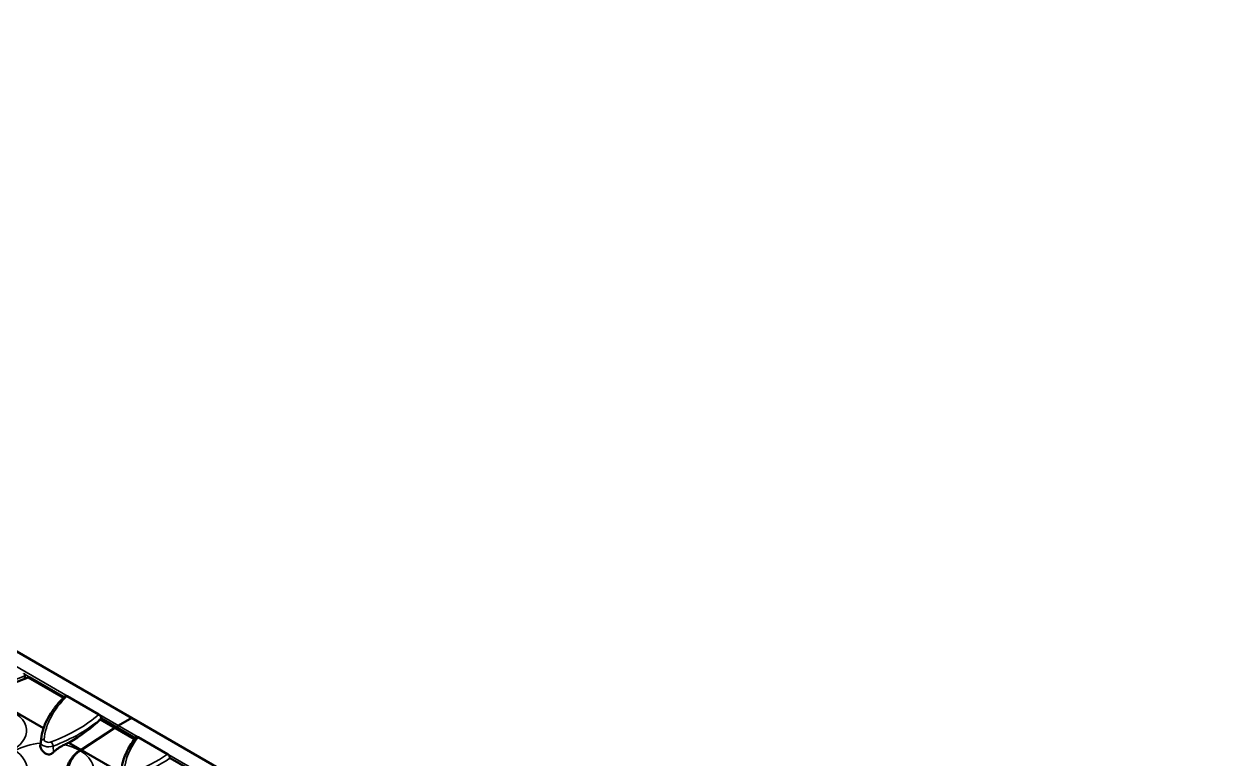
# Model space of a CAD drawing. Header units: millimetres. Extents: x 0 to 1485, y 0 to 1050.
# Drawn here: x 265.6 to 442.4, y 242.9 to 351 of the extents above; entities that cross this region are included whole.
import ezdxf

# ---------------------------------------------------------------- set-up
doc = ezdxf.new("R2010")
doc.units = ezdxf.units.MM
doc.header["$LTSCALE"] = 2.5
doc.layers.add('Sichtbar (ISO)', color=7, linetype='Continuous', lineweight=50)
doc.layers.add('Sichtbar schmal (ISO)', color=7, linetype='Continuous', lineweight=35)

msp = doc.modelspace()

# ---------------------------------------------------------------- linework, layer by layer
at = {"layer": 'Sichtbar (ISO)'}
for p, q in [((458.257, 146.87), (104.703, 350.994)), ((264.11, 254.04), (266.23, 254.879)), ((265.785, 255.132), (265.748, 254.688)), ((266.23, 254.879), (266.454, 254.953)), ((266.23, 254.879), (271.426, 251.879)), ((266.454, 254.953), (271.556, 252.008)), ((276.639, 249.46), (271.993, 252.142)), ((268.529, 247.427), (262.464, 250.929)), ((279.005, 247.503), (274.037, 244.248)), ((274.074, 244.226), (279.005, 247.503)), ((281.896, 245.834), (276.876, 248.732)), ((277.017, 248.855), (277.013, 248.891)), ((282.004, 245.976), (277.017, 248.855)), ((279.182, 247.605), (279.005, 247.503)), ((281.48, 248.932), (279.536, 247.809)), ((286.759, 243.617), (282.429, 246.117)), ((268.097, 245.493), (268.048, 245.039)), ((279.874, 240.878), (272.217, 245.298)), ((274.037, 244.248), (273.852, 244.141)), ((273.889, 244.119), (274.074, 244.226)), ((287.133, 243.015), (287.128, 243.051)), ((291.91, 240.256), (287.133, 243.015))]:
    msp.add_line(p, q, dxfattribs=at)
for centre, major_axis, ratio, start_param, end_param in [((265.602, 255.251), (0.133, -0.215), 0.5902229, 0.6750083, 1.9936861), ((256.405, 256.242), (24.504, 1.635), 0.616892, 5.3719632, 5.6588678), ((256.514, 256.592), (-24.494, 0), 0.5773503, 2.5522869, 2.562704), ((279.536, 247.605), (0.125, 0.217), 0.5773503, 0.7853982, 2.3561945), ((279.536, 247.605), (-0.125, -0.217), 0.5773503, 3.9269908, 5.4977871), ((256.514, 256.184), (-24.538, 0), 0.5773503, 2.231634, 2.2652829), ((268.299, 252.056), (-24.494, 0), 0.5773503, 2.4377155, 2.4479606)]:
    msp.add_ellipse(centre, major_axis=major_axis, ratio=ratio, start_param=start_param, end_param=end_param, dxfattribs=at)
for points in [[(265.607, 255.453), (265.625, 255.442), (265.644, 255.428), (265.663, 255.41)], [(268.038, 244.942), (268.042, 244.975), (268.045, 245.007), (268.048, 245.039)]]:
    msp.add_open_spline(points, degree=3, dxfattribs=at)
for points, knots in [([(268.097, 245.493), (268.148, 245.968), (268.239, 246.441), (268.499, 247.377), (268.668, 247.84), (269.081, 248.752), (269.326, 249.201), (269.886, 250.08), (270.203, 250.51), (270.904, 251.348), (271.289, 251.756), (271.705, 252.151)], [2.41809785, 2.41809785, 2.41809785, 2.41809785, 2.51512252, 2.51512252, 2.61214719, 2.61214719, 2.70917186, 2.70917186, 2.80619653, 2.80619653, 2.90322121, 2.90322121, 2.90322121, 2.90322121]), ([(271.993, 252.142), (271.948, 252.169), (271.895, 252.188), (271.813, 252.198), (271.769, 252.191), (271.727, 252.169), (271.716, 252.16), (271.706, 252.15)], [0.450713982, 0.450713982, 0.450713982, 0.450713982, 0.489220352, 0.489220352, 0.527403588, 0.527403588, 0.541537024, 0.541537024, 0.541537024, 0.541537024]), ([(277.013, 248.891), (277.008, 248.933), (276.997, 248.98), (276.964, 249.077), (276.933, 249.142), (276.867, 249.248), (276.822, 249.306), (276.738, 249.392), (276.684, 249.434), (276.639, 249.46)], [0.00844072, 0.00844072, 0.00844072, 0.00844072, 0.03681489, 0.03681489, 0.0738001, 0.0738001, 0.11125207, 0.11125207, 0.14932454, 0.14932454, 0.14932454, 0.14932454]), ([(279.882, 240.957), (279.921, 241.316), (279.982, 241.673), (280.149, 242.384), (280.256, 242.737), (280.512, 243.435), (280.662, 243.781), (281.004, 244.464), (281.196, 244.801), (281.622, 245.464), (281.856, 245.791), (282.109, 246.111)], [2.41809785, 2.41809785, 2.41809785, 2.41809785, 2.49139142, 2.49139142, 2.56468499, 2.56468499, 2.63797856, 2.63797856, 2.71127213, 2.71127213, 2.7845657, 2.7845657, 2.7845657, 2.7845657]), ([(282.429, 246.117), (282.382, 246.145), (282.326, 246.165), (282.24, 246.177), (282.194, 246.171), (282.143, 246.145), (282.125, 246.129), (282.109, 246.111)], [0.45939359, 0.45939359, 0.45939359, 0.45939359, 0.4998742, 0.4998742, 0.5393655, 0.5393655, 0.56283325, 0.56283325, 0.56283325, 0.56283325]), ([(269.979, 243.898), (269.92, 243.844), (269.858, 243.793), (269.708, 243.691), (269.618, 243.642), (269.426, 243.576), (269.327, 243.559), (269.114, 243.566), (269.008, 243.595), (268.756, 243.709), (268.616, 243.818), (268.386, 244.056), (268.292, 244.18), (268.155, 244.414), (268.105, 244.524), (268.041, 244.74), (268.029, 244.844), (268.038, 244.941), (268.038, 244.942), (268.038, 244.942)], [-0.72077192, -0.72077192, -0.72077192, -0.72077192, -0.66846767, -0.66846767, -0.60254602, -0.60254602, -0.53654415, -0.53654415, -0.46444917, -0.46444917, -0.35613306, -0.35613306, -0.2608584, -0.2608584, -0.17875873, -0.17875873, -0.09496697, -0.09496697, -0.09481806, -0.09481806, -0.09481806, -0.09481806]), ([(271.574, 244.999), (271.324, 244.887), (271.073, 244.743), (270.591, 244.416), (270.359, 244.235), (270.082, 243.992), (270.03, 243.945), (269.979, 243.898)], [-0.53747528, -0.53747528, -0.53747528, -0.53747528, -0.384724, -0.384724, -0.23855347, -0.23855347, -0.2038888, -0.2038888, -0.2038888, -0.2038888]), ([(273.852, 244.141), (273.732, 244.072), (273.601, 243.983), (273.342, 243.777), (273.214, 243.661), (272.987, 243.43), (272.868, 243.294), (272.642, 243.005), (272.537, 242.852), (272.358, 242.563), (272.268, 242.401), (272.111, 242.072), (272.044, 241.905), (271.942, 241.609), (271.897, 241.452), (271.865, 241.298)], [0.81498776, 0.81498776, 0.81498776, 0.81498776, 0.9167249, 0.9167249, 1.01846204, 1.01846204, 1.1203238, 1.1203238, 1.22218557, 1.22218557, 1.32419673, 1.32419673, 1.42620789, 1.42620789, 1.52415872, 1.52415872, 1.52415872, 1.52415872]), ([(272.098, 241.4), (272.114, 241.489), (272.133, 241.576), (272.195, 241.818), (272.25, 241.991), (272.385, 242.333), (272.464, 242.502), (272.625, 242.801), (272.721, 242.959), (272.931, 243.257), (273.045, 243.397), (273.262, 243.633), (273.385, 243.752), (273.639, 243.961), (273.769, 244.05), (273.889, 244.119)], [1.78076179, 1.78076179, 1.78076179, 1.78076179, 1.83484576, 1.83484576, 1.93685692, 1.93685692, 2.03886808, 2.03886808, 2.14072985, 2.14072985, 2.24259161, 2.24259161, 2.34432875, 2.34432875, 2.44606589, 2.44606589, 2.44606589, 2.44606589]), ([(287.128, 243.051), (287.124, 243.093), (287.112, 243.14), (287.079, 243.238), (287.048, 243.303), (286.983, 243.408), (286.938, 243.466), (286.855, 243.55), (286.803, 243.592), (286.759, 243.617)], [0.00844283, 0.00844283, 0.00844283, 0.00844283, 0.03703148, 0.03703148, 0.07402548, 0.07402548, 0.1110841, 0.1110841, 0.14829032, 0.14829032, 0.14829032, 0.14829032])]:
    msp.add_open_spline(points, degree=3, knots=knots, dxfattribs=at)
at = {"layer": 'Sichtbar schmal (ISO)'}
for p, q in [((456.312, 145.747), (102.759, 349.871)), ((263.693, 254.281), (265.785, 255.132)), ((265.663, 255.41), (266.454, 254.953)), ((268.038, 244.942), (268.089, 245.412)), ((269.979, 243.898), (269.929, 244.798))]:
    msp.add_line(p, q, dxfattribs=at)
for centre, major_axis, ratio, start_param, end_param in [((292.54, 244.991), (-23.992, 0), 0.5773503, 5.7406983, 6.2270729), ((259.285, 247.049), (6.739, 0), 0.5773503, 5.4977871, 7.448492), ((256.514, 257), (-23.992, 0), 0.5773503, 2.1505075, 2.5659719), ((256.514, 256.627), (24.49, 0), 0.5773503, 5.2921002, 5.704234), ((268.586, 245.36), (-0.498, 0.048), 0.8152115, 4.7915366, 6.2750665), ((269.277, 245.746), (-0.692, 0), 0.5773503, 6.2270729, 8.4336928), ((304.325, 240.455), (-23.992, 0), 0.5773503, 5.8621021, 6.2270729), ((269.106, 241.379), (-6.739, 0), 0.5773503, 4.8669781, 5.4977871), ((264.341, 241.885), (-1.375, 2.382), 0.5773503, 4.0180256, 5.4977871), ((269.277, 245.373), (-1.19, 0), 0.5773503, 6.2270729, 8.4336928), ((292.54, 244.619), (-24.49, 0), 0.5773503, 6.221282, 6.2270729), ((269.656, 245.003), (0.177, -0.468), 0.4472624, 0.9563656, 2.4398955), ((269.106, 241.379), (-6.739, 0), 0.5773503, 3.9231022, 4.3373471), ((269.106, 241.379), (6.739, 0), 0.5773503, 5.7476472, 7.0724721), ((268.299, 252.464), (-23.992, 0), 0.5773503, 2.1505075, 2.448789), ((268.299, 252.091), (24.49, 0), 0.5773503, 5.2921002, 5.589474)]:
    msp.add_ellipse(centre, major_axis=major_axis, ratio=ratio, start_param=start_param, end_param=end_param, dxfattribs=at)

doc.saveas('drawing.dxf')
